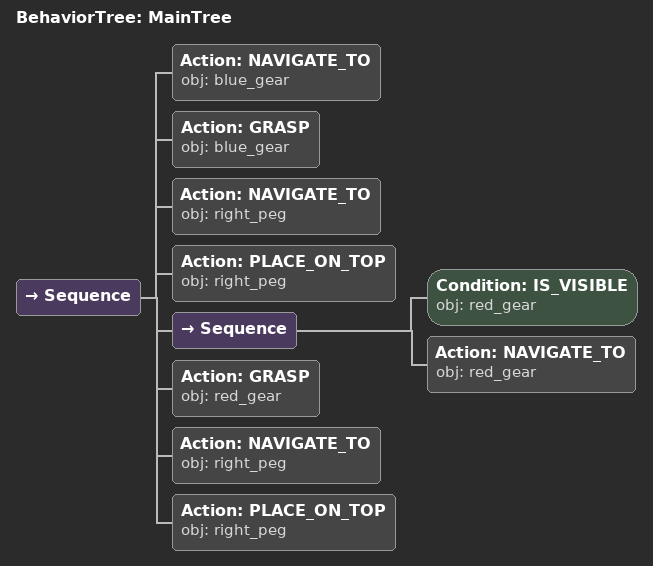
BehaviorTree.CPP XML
<root main_tree_to_execute="MainTree">
  <BehaviorTree ID="MainTree">
    <Sequence>
      <!-- Navigate to blue_gear -->
      <Action ID="NAVIGATE_TO" obj="blue_gear" />
      <!-- Grasp blue_gear -->
      <Action ID="GRASP" obj="blue_gear" />
      <!-- Navigate to right_peg -->
      <Action ID="NAVIGATE_TO" obj="right_peg" />
      <!-- Place on right_peg -->
      <Action ID="PLACE_ON_TOP" obj="right_peg" />
      <Sequence>
        <!-- Check red_gear is visible before NAVIGATE_TO -->
        <Condition ID="IS_VISIBLE" obj="red_gear" />
        <!-- Navigate to red_gear -->
        <Action ID="NAVIGATE_TO" obj="red_gear" />
      </Sequence>
      <!-- Grasp red_gear -->
      <Action ID="GRASP" obj="red_gear" />
      <!-- Navigate to right_peg -->
      <Action ID="NAVIGATE_TO" obj="right_peg" />
      <!-- Place on right_peg -->
      <Action ID="PLACE_ON_TOP" obj="right_peg" />
    </Sequence>
  </BehaviorTree>
</root>
